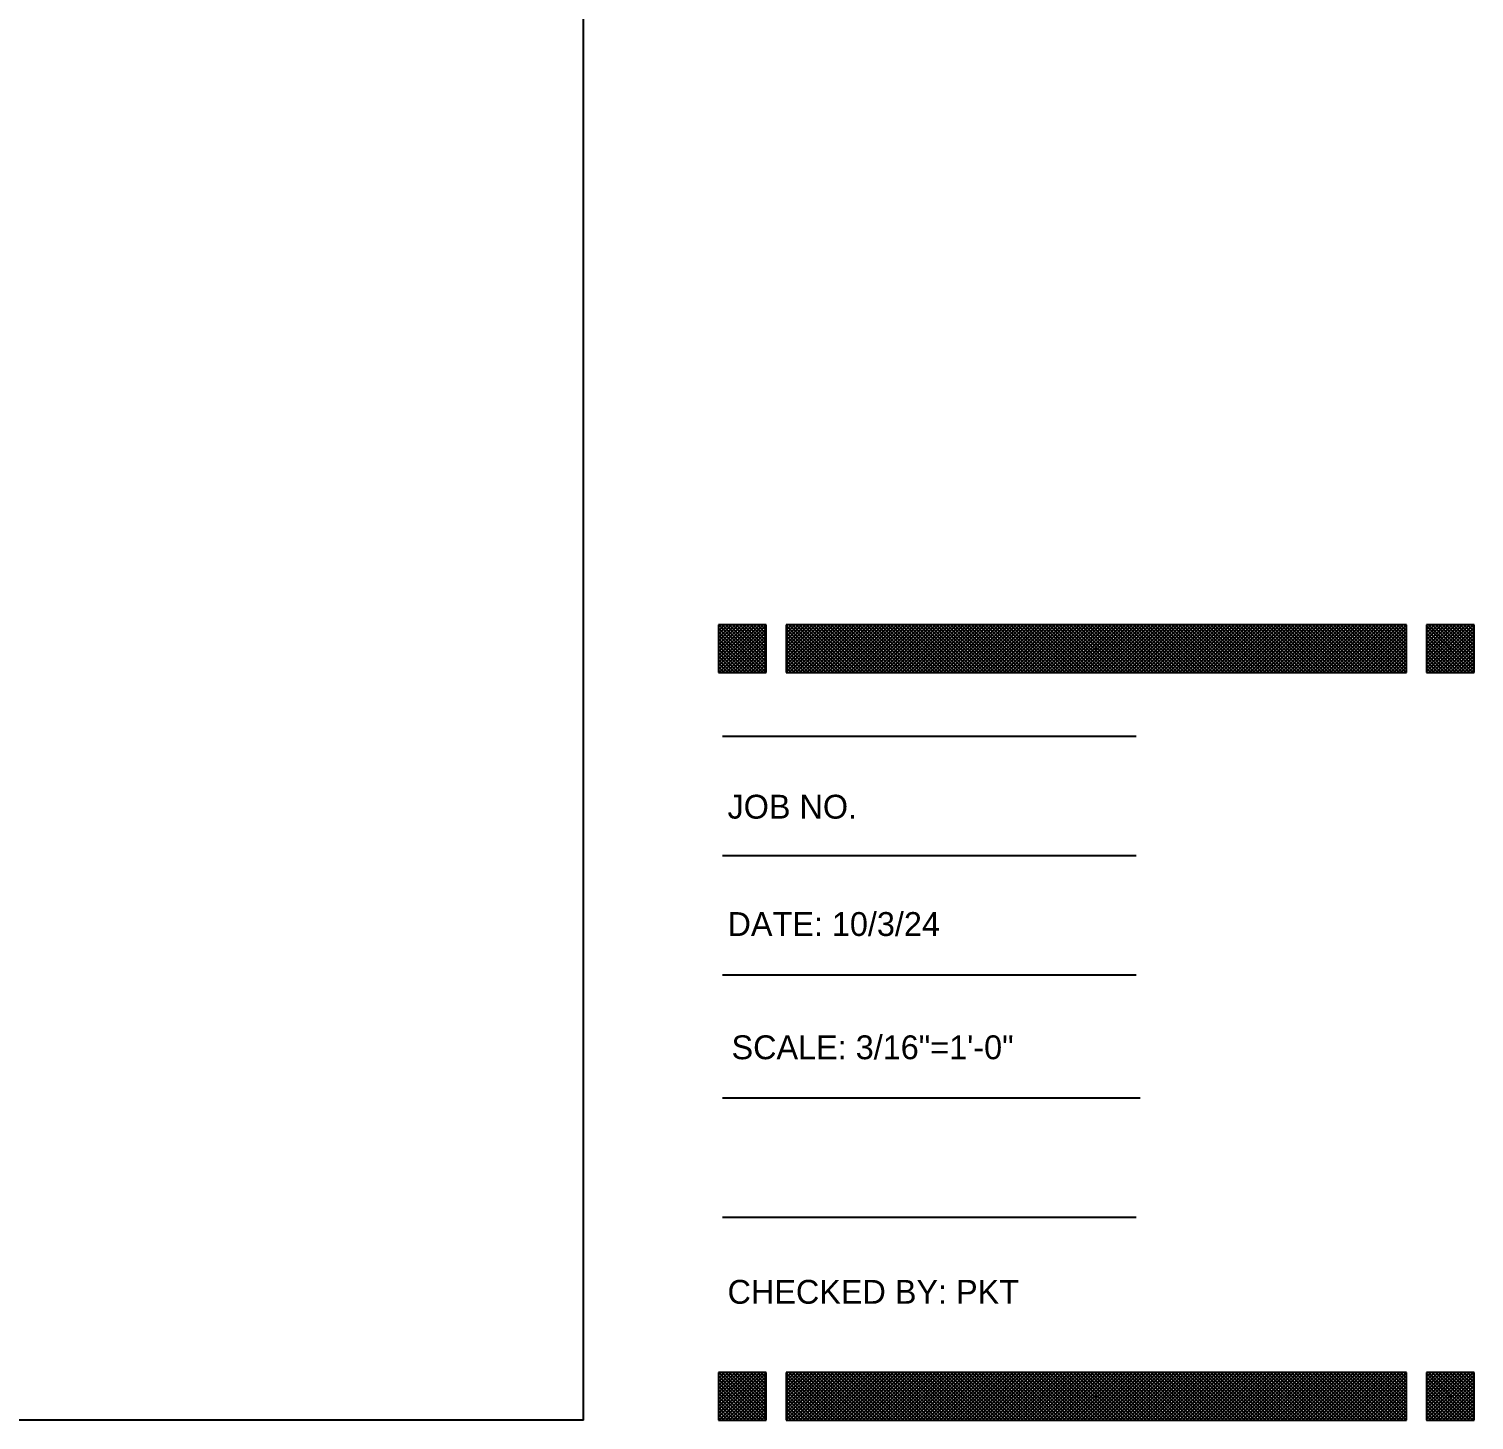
# Model space of a CAD drawing. Extents: x -92740 to -63661, y -15771 to -4391.
# Drawn here: x -80063.1 to -79817.8, y -7278.9 to -7042.7 of the extents above; entities that cross this region are included whole.
import ezdxf

# ---------------------------------------------------------------- set-up
doc = ezdxf.new("R2010")
doc.units = 0
doc.header["$MEASUREMENT"] = 0
doc.layers.add('ROOMNAME', color=1, linetype='Continuous')
doc.styles.add('DCADTXTSTYLE1', font='AVG_TP')

msp = doc.modelspace()

# ---------------------------------------------------------------- linework, layer by layer
at = {"layer": 'ROOMNAME', "color": 103, "linetype": 'Continuous', "ltscale": 1.51875}
for q in [(-79969.01, -5818.2), (-82008.45, -7278.9)]:
    msp.add_line((-79969.01, -7278.9), q, dxfattribs=at)
at = {"layer": 'ROOMNAME', "color": 3, "linetype": 'Continuous', "ltscale": 0.379687}
for p, q in [((-79937.96, -7143.9), (-79946.06, -7143.9)), ((-79946.06, -7143.9), (-79946.06, -7152)), ((-79946.06, -7144.32), (-79945.64, -7143.9)), ((-79946.06, -7144.91), (-79945.04, -7143.9)), ((-79946.06, -7145.51), (-79944.44, -7143.9)), ((-79946.06, -7146.11), (-79943.85, -7143.9)), ((-79946.06, -7146.7), (-79943.25, -7143.9)), ((-79946.06, -7147.3), (-79942.65, -7143.9)), ((-79946.06, -7147.9), (-79942.06, -7143.9)), ((-79946.06, -7148.49), (-79941.46, -7143.9)), ((-79946.06, -7149.09), (-79940.86, -7143.9)), ((-79946.06, -7149.69), (-79940.27, -7143.9)), ((-79946.06, -7150.28), (-79939.67, -7143.9)), ((-79946.06, -7150.88), (-79939.07, -7143.9)), ((-79946.06, -7151.47), (-79938.48, -7143.9)), ((-79946.03, -7143.9), (-79937.96, -7151.97)), ((-79945.44, -7143.9), (-79937.96, -7151.38)), ((-79944.84, -7143.9), (-79937.96, -7150.78)), ((-79944.24, -7143.9), (-79937.96, -7150.18)), ((-79943.65, -7143.9), (-79937.96, -7149.59)), ((-79943.05, -7143.9), (-79937.96, -7148.99)), ((-79942.45, -7143.9), (-79937.96, -7148.39)), ((-79941.86, -7143.9), (-79937.96, -7147.8)), ((-79941.26, -7143.9), (-79937.96, -7147.2)), ((-79940.66, -7143.9), (-79937.96, -7146.6)), ((-79940.07, -7143.9), (-79937.96, -7146.01)), ((-79939.47, -7143.9), (-79937.96, -7145.41)), ((-79938.87, -7143.9), (-79937.96, -7144.81)), ((-79938.28, -7143.9), (-79937.96, -7144.22)), ((-79937.96, -7152), (-79937.96, -7143.9)), ((-79829.28, -7143.9), (-79934.58, -7143.9)), ((-79934.58, -7143.9), (-79934.58, -7152)), ((-79934.58, -7144.18), (-79934.3, -7143.9)), ((-79934.58, -7144.77), (-79933.7, -7143.9)), ((-79934.58, -7145.37), (-79933.11, -7143.9)), ((-79934.58, -7145.97), (-79932.51, -7143.9)), ((-79934.58, -7146.56), (-79931.91, -7143.9)), ((-79934.58, -7147.16), (-79931.32, -7143.9)), ((-79934.58, -7147.76), (-79930.72, -7143.9)), ((-79934.58, -7148.35), (-79930.13, -7143.9)), ((-79934.58, -7148.95), (-79929.53, -7143.9)), ((-79934.58, -7149.55), (-79928.93, -7143.9)), ((-79934.58, -7150.14), (-79928.33, -7143.9)), ((-79934.58, -7150.74), (-79927.74, -7143.9)), ((-79934.58, -7151.34), (-79927.14, -7143.9)), ((-79934.58, -7151.93), (-79926.54, -7143.9)), ((-79934.1, -7143.9), (-79926, -7152)), ((-79934.05, -7152), (-79925.95, -7143.9)), ((-79933.5, -7143.9), (-79925.4, -7152)), ((-79933.45, -7152), (-79925.35, -7143.9)), ((-79932.91, -7143.9), (-79924.81, -7152)), ((-79932.86, -7152), (-79924.76, -7143.9)), ((-79932.31, -7143.9), (-79924.21, -7152)), ((-79932.26, -7152), (-79924.16, -7143.9)), ((-79931.71, -7143.9), (-79923.61, -7152)), ((-79931.66, -7152), (-79923.56, -7143.9)), ((-79931.12, -7143.9), (-79923.02, -7152)), ((-79931.07, -7152), (-79922.97, -7143.9)), ((-79930.52, -7143.9), (-79922.42, -7152)), ((-79930.47, -7152), (-79922.37, -7143.9)), ((-79929.92, -7143.9), (-79921.82, -7152)), ((-79929.87, -7152), (-79921.77, -7143.9)), ((-79929.33, -7143.9), (-79921.23, -7152)), ((-79929.28, -7152), (-79921.18, -7143.9)), ((-79928.73, -7143.9), (-79920.63, -7152)), ((-79928.68, -7152), (-79920.58, -7143.9)), ((-79928.13, -7143.9), (-79920.03, -7152)), ((-79928.08, -7152), (-79919.98, -7143.9)), ((-79927.54, -7143.9), (-79919.44, -7152)), ((-79927.49, -7152), (-79919.39, -7143.9)), ((-79926.94, -7143.9), (-79918.84, -7152)), ((-79926.89, -7152), (-79918.79, -7143.9)), ((-79926.34, -7143.9), (-79918.24, -7152)), ((-79926.29, -7152), (-79918.19, -7143.9)), ((-79925.75, -7143.9), (-79917.65, -7152)), ((-79925.7, -7152), (-79917.6, -7143.9)), ((-79925.15, -7143.9), (-79917.05, -7152)), ((-79925.1, -7152), (-79917, -7143.9)), ((-79924.55, -7143.9), (-79916.45, -7152)), ((-79924.5, -7152), (-79916.4, -7143.9)), ((-79923.96, -7143.9), (-79915.86, -7152)), ((-79923.91, -7152), (-79915.81, -7143.9)), ((-79923.36, -7143.9), (-79915.26, -7152)), ((-79923.31, -7152), (-79915.21, -7143.9)), ((-79922.76, -7143.9), (-79914.67, -7152)), ((-79922.71, -7152), (-79914.61, -7143.9)), ((-79922.17, -7143.9), (-79914.07, -7152)), ((-79922.12, -7152), (-79914.02, -7143.9)), ((-79921.57, -7143.9), (-79913.47, -7152)), ((-79921.52, -7152), (-79913.42, -7143.9)), ((-79920.97, -7143.9), (-79912.87, -7152)), ((-79920.92, -7152), (-79912.82, -7143.9)), ((-79920.38, -7143.9), (-79912.28, -7152)), ((-79920.33, -7152), (-79912.23, -7143.9)), ((-79919.78, -7143.9), (-79911.68, -7152)), ((-79919.73, -7152), (-79911.63, -7143.9)), ((-79919.18, -7143.9), (-79911.08, -7152)), ((-79919.13, -7152), (-79911.03, -7143.9)), ((-79918.59, -7143.9), (-79910.49, -7152)), ((-79918.54, -7152), (-79910.44, -7143.9)), ((-79917.99, -7143.9), (-79909.89, -7152)), ((-79917.94, -7152), (-79909.84, -7143.9)), ((-79917.4, -7143.9), (-79909.3, -7152)), ((-79917.34, -7152), (-79909.24, -7143.9)), ((-79916.8, -7143.9), (-79908.7, -7152)), ((-79916.75, -7152), (-79908.65, -7143.9)), ((-79916.2, -7143.9), (-79908.1, -7152)), ((-79916.15, -7152), (-79908.05, -7143.9)), ((-79915.61, -7143.9), (-79907.5, -7152)), ((-79915.55, -7152), (-79907.45, -7143.9)), ((-79915.01, -7143.9), (-79906.91, -7152)), ((-79914.96, -7152), (-79906.86, -7143.9)), ((-79914.41, -7143.9), (-79906.31, -7152)), ((-79914.36, -7152), (-79906.26, -7143.9)), ((-79913.82, -7143.9), (-79905.71, -7152)), ((-79913.76, -7152), (-79905.66, -7143.9)), ((-79913.22, -7143.9), (-79905.12, -7152)), ((-79913.17, -7152), (-79905.07, -7143.9)), ((-79912.62, -7143.9), (-79904.52, -7152)), ((-79912.57, -7152), (-79904.47, -7143.9)), ((-79912.03, -7143.9), (-79903.93, -7152)), ((-79911.97, -7152), (-79903.87, -7143.9)), ((-79911.43, -7143.9), (-79903.33, -7152)), ((-79911.38, -7152), (-79903.28, -7143.9)), ((-79910.83, -7143.9), (-79902.73, -7152)), ((-79910.78, -7152), (-79902.68, -7143.9)), ((-79910.24, -7143.9), (-79902.14, -7152)), ((-79910.18, -7152), (-79902.08, -7143.9)), ((-79909.64, -7143.9), (-79901.54, -7152)), ((-79909.59, -7152), (-79901.49, -7143.9)), ((-79909.04, -7143.9), (-79900.94, -7152)), ((-79908.99, -7152), (-79900.89, -7143.9)), ((-79908.44, -7143.9), (-79900.35, -7152)), ((-79908.39, -7152), (-79900.29, -7143.9)), ((-79907.85, -7143.9), (-79899.75, -7152)), ((-79907.8, -7152), (-79899.7, -7143.9)), ((-79907.25, -7143.9), (-79899.15, -7152)), ((-79907.2, -7152), (-79899.1, -7143.9)), ((-79906.66, -7143.9), (-79898.56, -7152)), ((-79906.6, -7152), (-79898.5, -7143.9)), ((-79906.06, -7143.9), (-79897.96, -7152)), ((-79906.01, -7152), (-79897.91, -7143.9)), ((-79905.46, -7143.9), (-79897.36, -7152)), ((-79905.41, -7152), (-79897.31, -7143.9)), ((-79904.87, -7143.9), (-79896.77, -7152)), ((-79904.81, -7152), (-79896.71, -7143.9)), ((-79904.27, -7143.9), (-79896.17, -7152)), ((-79904.22, -7152), (-79896.12, -7143.9)), ((-79903.67, -7143.9), (-79895.57, -7152)), ((-79903.62, -7152), (-79895.52, -7143.9)), ((-79903.08, -7143.9), (-79894.98, -7152)), ((-79903.02, -7152), (-79894.92, -7143.9)), ((-79902.48, -7143.9), (-79894.38, -7152)), ((-79902.43, -7152), (-79894.33, -7143.9)), ((-79901.88, -7143.9), (-79893.78, -7152)), ((-79901.83, -7152), (-79893.73, -7143.9)), ((-79901.29, -7143.9), (-79893.19, -7152)), ((-79901.23, -7152), (-79893.13, -7143.9)), ((-79900.69, -7143.9), (-79892.59, -7152)), ((-79900.64, -7152), (-79892.54, -7143.9)), ((-79900.09, -7143.9), (-79891.99, -7152)), ((-79900.04, -7152), (-79891.94, -7143.9)), ((-79899.5, -7143.9), (-79891.4, -7152)), ((-79899.44, -7152), (-79891.34, -7143.9)), ((-79898.9, -7143.9), (-79890.8, -7152)), ((-79898.85, -7152), (-79890.75, -7143.9)), ((-79898.3, -7143.9), (-79890.2, -7152)), ((-79898.25, -7152), (-79890.15, -7143.9)), ((-79897.71, -7143.9), (-79889.61, -7152)), ((-79897.65, -7152), (-79889.55, -7143.9)), ((-79897.11, -7143.9), (-79889.01, -7152)), ((-79897.06, -7152), (-79888.96, -7143.9)), ((-79896.51, -7143.9), (-79888.41, -7152)), ((-79896.46, -7152), (-79888.36, -7143.9)), ((-79895.92, -7143.9), (-79887.82, -7152)), ((-79895.86, -7152), (-79887.76, -7143.9)), ((-79895.32, -7143.9), (-79887.22, -7152)), ((-79895.27, -7152), (-79887.17, -7143.9)), ((-79894.72, -7143.9), (-79886.62, -7152)), ((-79894.67, -7152), (-79886.57, -7143.9)), ((-79894.13, -7143.9), (-79886.03, -7152)), ((-79894.07, -7152), (-79885.97, -7143.9)), ((-79893.53, -7143.9), (-79885.43, -7152)), ((-79893.48, -7152), (-79885.38, -7143.9)), ((-79892.93, -7143.9), (-79884.83, -7152)), ((-79892.88, -7152), (-79884.78, -7143.9)), ((-79892.34, -7143.9), (-79884.24, -7152)), ((-79892.28, -7152), (-79884.18, -7143.9)), ((-79891.74, -7143.9), (-79883.64, -7152)), ((-79891.69, -7152), (-79883.59, -7143.9)), ((-79891.14, -7143.9), (-79883.04, -7152)), ((-79891.09, -7152), (-79882.99, -7143.9)), ((-79890.55, -7143.9), (-79882.45, -7152)), ((-79890.49, -7152), (-79882.39, -7143.9)), ((-79889.95, -7143.9), (-79881.85, -7152)), ((-79889.9, -7152), (-79881.8, -7143.9)), ((-79889.35, -7143.9), (-79881.25, -7152)), ((-79889.3, -7152), (-79881.2, -7143.9)), ((-79888.76, -7143.9), (-79880.66, -7152)), ((-79888.7, -7152), (-79880.61, -7143.9)), ((-79888.16, -7143.9), (-79880.06, -7152)), ((-79888.11, -7152), (-79880.01, -7143.9)), ((-79887.56, -7143.9), (-79879.46, -7152)), ((-79887.51, -7152), (-79879.41, -7143.9)), ((-79886.97, -7143.9), (-79878.87, -7152)), ((-79886.91, -7152), (-79878.81, -7143.9)), ((-79886.37, -7143.9), (-79878.27, -7152)), ((-79886.32, -7152), (-79878.22, -7143.9)), ((-79885.77, -7143.9), (-79877.67, -7152)), ((-79885.72, -7152), (-79877.62, -7143.9)), ((-79885.18, -7143.9), (-79877.08, -7152)), ((-79885.12, -7152), (-79877.02, -7143.9)), ((-79884.58, -7143.9), (-79876.48, -7152)), ((-79884.53, -7152), (-79876.43, -7143.9)), ((-79883.98, -7143.9), (-79875.88, -7152)), ((-79883.93, -7152), (-79875.83, -7143.9)), ((-79883.39, -7143.9), (-79875.29, -7152)), ((-79883.33, -7152), (-79875.24, -7143.9)), ((-79882.79, -7143.9), (-79874.69, -7152)), ((-79882.74, -7152), (-79874.64, -7143.9)), ((-79882.19, -7143.9), (-79874.09, -7152)), ((-79882.14, -7152), (-79874.04, -7143.9)), ((-79881.6, -7143.9), (-79873.5, -7152)), ((-79881.54, -7152), (-79873.45, -7143.9)), ((-79881, -7143.9), (-79872.9, -7152)), ((-79880.95, -7152), (-79872.85, -7143.9)), ((-79880.4, -7143.9), (-79872.3, -7152)), ((-79880.35, -7152), (-79872.25, -7143.9)), ((-79879.81, -7143.9), (-79871.71, -7152)), ((-79879.76, -7152), (-79871.66, -7143.9)), ((-79879.21, -7143.9), (-79871.11, -7152)), ((-79879.16, -7152), (-79871.06, -7143.9)), ((-79878.61, -7143.9), (-79870.51, -7152)), ((-79878.56, -7152), (-79870.46, -7143.9)), ((-79878.02, -7143.9), (-79869.92, -7152)), ((-79877.97, -7152), (-79869.87, -7143.9)), ((-79877.42, -7143.9), (-79869.32, -7152)), ((-79877.37, -7152), (-79869.27, -7143.9)), ((-79876.82, -7143.9), (-79868.72, -7152)), ((-79876.77, -7152), (-79868.67, -7143.9)), ((-79876.23, -7143.9), (-79868.13, -7152)), ((-79876.18, -7152), (-79868.08, -7143.9)), ((-79875.63, -7143.9), (-79867.53, -7152)), ((-79875.58, -7152), (-79867.48, -7143.9)), ((-79875.03, -7143.9), (-79866.93, -7152)), ((-79874.98, -7152), (-79866.88, -7143.9)), ((-79874.44, -7143.9), (-79866.34, -7152)), ((-79874.39, -7152), (-79866.29, -7143.9)), ((-79873.84, -7143.9), (-79865.74, -7152)), ((-79873.79, -7152), (-79865.69, -7143.9)), ((-79873.24, -7143.9), (-79865.14, -7152)), ((-79873.19, -7152), (-79865.09, -7143.9)), ((-79872.65, -7143.9), (-79864.55, -7152)), ((-79872.6, -7152), (-79864.5, -7143.9)), ((-79872.05, -7143.9), (-79863.95, -7152)), ((-79872, -7152), (-79863.9, -7143.9)), ((-79871.45, -7143.9), (-79863.35, -7152)), ((-79871.4, -7152), (-79863.3, -7143.9)), ((-79870.86, -7143.9), (-79862.76, -7152)), ((-79870.81, -7152), (-79862.71, -7143.9)), ((-79870.26, -7143.9), (-79862.16, -7152)), ((-79870.21, -7152), (-79862.11, -7143.9)), ((-79869.67, -7143.9), (-79861.56, -7152)), ((-79869.61, -7152), (-79861.51, -7143.9)), ((-79869.07, -7143.9), (-79860.97, -7152)), ((-79869.02, -7152), (-79860.92, -7143.9)), ((-79868.47, -7143.9), (-79860.37, -7152)), ((-79868.42, -7152), (-79860.32, -7143.9)), ((-79867.87, -7143.9), (-79859.78, -7152)), ((-79867.82, -7152), (-79859.72, -7143.9)), ((-79867.28, -7143.9), (-79859.18, -7152)), ((-79867.23, -7152), (-79859.13, -7143.9)), ((-79866.68, -7143.9), (-79858.58, -7152)), ((-79866.63, -7152), (-79858.53, -7143.9)), ((-79866.08, -7143.9), (-79857.99, -7152)), ((-79866.03, -7152), (-79857.93, -7143.9)), ((-79865.49, -7143.9), (-79857.39, -7152)), ((-79865.44, -7152), (-79857.34, -7143.9)), ((-79864.89, -7143.9), (-79856.79, -7152)), ((-79864.84, -7152), (-79856.74, -7143.9)), ((-79864.3, -7143.9), (-79856.2, -7152)), ((-79864.24, -7152), (-79856.14, -7143.9)), ((-79863.7, -7143.9), (-79855.6, -7152)), ((-79863.65, -7152), (-79855.55, -7143.9)), ((-79863.1, -7143.9), (-79855, -7152)), ((-79863.05, -7152), (-79854.95, -7143.9)), ((-79862.51, -7143.9), (-79854.41, -7152)), ((-79862.45, -7152), (-79854.35, -7143.9)), ((-79861.91, -7143.9), (-79853.81, -7152)), ((-79861.86, -7152), (-79853.76, -7143.9)), ((-79861.31, -7143.9), (-79853.21, -7152)), ((-79861.26, -7152), (-79853.16, -7143.9)), ((-79860.72, -7143.9), (-79852.62, -7152)), ((-79860.66, -7152), (-79852.56, -7143.9)), ((-79860.12, -7143.9), (-79852.02, -7152)), ((-79860.07, -7152), (-79851.97, -7143.9)), ((-79859.52, -7143.9), (-79851.42, -7152)), ((-79859.47, -7152), (-79851.37, -7143.9)), ((-79858.93, -7143.9), (-79850.83, -7152)), ((-79858.87, -7152), (-79850.77, -7143.9)), ((-79858.33, -7143.9), (-79850.23, -7152)), ((-79858.28, -7152), (-79850.18, -7143.9)), ((-79857.73, -7143.9), (-79849.63, -7152)), ((-79857.68, -7152), (-79849.58, -7143.9)), ((-79857.14, -7143.9), (-79849.04, -7152)), ((-79857.08, -7152), (-79848.98, -7143.9)), ((-79856.54, -7143.9), (-79848.44, -7152)), ((-79856.49, -7152), (-79848.39, -7143.9)), ((-79855.94, -7143.9), (-79847.84, -7152)), ((-79855.89, -7152), (-79847.79, -7143.9)), ((-79855.35, -7143.9), (-79847.25, -7152)), ((-79855.29, -7152), (-79847.19, -7143.9)), ((-79854.75, -7143.9), (-79846.65, -7152)), ((-79854.7, -7152), (-79846.6, -7143.9)), ((-79854.15, -7143.9), (-79846.05, -7152)), ((-79854.1, -7152), (-79846, -7143.9)), ((-79853.56, -7143.9), (-79845.46, -7152)), ((-79853.5, -7152), (-79845.4, -7143.9)), ((-79852.96, -7143.9), (-79844.86, -7152)), ((-79852.91, -7152), (-79844.81, -7143.9)), ((-79852.36, -7143.9), (-79844.26, -7152)), ((-79852.31, -7152), (-79844.21, -7143.9)), ((-79851.77, -7143.9), (-79843.67, -7152)), ((-79851.71, -7152), (-79843.61, -7143.9)), ((-79851.17, -7143.9), (-79843.07, -7152)), ((-79851.12, -7152), (-79843.02, -7143.9)), ((-79850.57, -7143.9), (-79842.47, -7152)), ((-79850.52, -7152), (-79842.42, -7143.9)), ((-79849.98, -7143.9), (-79841.88, -7152)), ((-79849.92, -7152), (-79841.82, -7143.9)), ((-79849.38, -7143.9), (-79841.28, -7152)), ((-79849.33, -7152), (-79841.23, -7143.9)), ((-79848.78, -7143.9), (-79840.68, -7152)), ((-79848.73, -7152), (-79840.63, -7143.9)), ((-79848.19, -7143.9), (-79840.09, -7152)), ((-79848.13, -7152), (-79840.03, -7143.9)), ((-79847.59, -7143.9), (-79839.49, -7152)), ((-79847.54, -7152), (-79839.44, -7143.9)), ((-79846.99, -7143.9), (-79838.89, -7152)), ((-79846.94, -7152), (-79838.84, -7143.9)), ((-79846.4, -7143.9), (-79838.3, -7152)), ((-79846.34, -7152), (-79838.24, -7143.9)), ((-79845.8, -7143.9), (-79837.7, -7152)), ((-79845.75, -7152), (-79837.65, -7143.9)), ((-79845.2, -7143.9), (-79837.1, -7152)), ((-79845.15, -7152), (-79837.05, -7143.9)), ((-79844.61, -7143.9), (-79836.51, -7152)), ((-79844.55, -7152), (-79836.45, -7143.9)), ((-79844.01, -7143.9), (-79835.91, -7152)), ((-79843.96, -7152), (-79835.86, -7143.9)), ((-79843.41, -7143.9), (-79835.31, -7152)), ((-79843.36, -7152), (-79835.26, -7143.9)), ((-79842.82, -7143.9), (-79834.72, -7152)), ((-79842.76, -7152), (-79834.66, -7143.9)), ((-79842.22, -7143.9), (-79834.12, -7152)), ((-79842.17, -7152), (-79834.07, -7143.9)), ((-79841.62, -7143.9), (-79833.52, -7152)), ((-79841.57, -7152), (-79833.47, -7143.9)), ((-79841.03, -7143.9), (-79832.93, -7152)), ((-79840.97, -7152), (-79832.87, -7143.9)), ((-79840.43, -7143.9), (-79832.33, -7152)), ((-79840.38, -7152), (-79832.28, -7143.9)), ((-79839.83, -7143.9), (-79831.73, -7152)), ((-79839.78, -7152), (-79831.68, -7143.9)), ((-79839.24, -7143.9), (-79831.14, -7152)), ((-79839.18, -7152), (-79831.08, -7143.9)), ((-79838.64, -7143.9), (-79830.54, -7152)), ((-79838.59, -7152), (-79830.49, -7143.9)), ((-79838.04, -7143.9), (-79829.94, -7152)), ((-79837.99, -7152), (-79829.89, -7143.9)), ((-79837.45, -7143.9), (-79829.35, -7152)), ((-79837.39, -7152), (-79829.29, -7143.9)), ((-79836.85, -7143.9), (-79829.28, -7151.47)), ((-79836.25, -7143.9), (-79829.28, -7150.87)), ((-79835.66, -7143.9), (-79829.28, -7150.27)), ((-79835.06, -7143.9), (-79829.28, -7149.68)), ((-79834.46, -7143.9), (-79829.28, -7149.08)), ((-79833.87, -7143.9), (-79829.28, -7148.48)), ((-79833.27, -7143.9), (-79829.28, -7147.89)), ((-79832.67, -7143.9), (-79829.28, -7147.29)), ((-79832.08, -7143.9), (-79829.28, -7146.69)), ((-79831.48, -7143.9), (-79829.28, -7146.1)), ((-79830.88, -7143.9), (-79829.28, -7145.5)), ((-79830.29, -7143.9), (-79829.28, -7144.9)), ((-79829.69, -7143.9), (-79829.28, -7144.31)), ((-79829.28, -7152), (-79829.28, -7143.9)), ((-79817.81, -7143.9), (-79825.91, -7143.9)), ((-79825.91, -7143.9), (-79825.91, -7152)), ((-79825.91, -7144.09), (-79825.72, -7143.9)), ((-79825.91, -7144.68), (-79825.12, -7143.9)), ((-79825.91, -7145.28), (-79824.52, -7143.9)), ((-79825.91, -7145.88), (-79823.93, -7143.9)), ((-79825.91, -7146.47), (-79823.33, -7143.9)), ((-79825.91, -7147.07), (-79822.73, -7143.9)), ((-79825.91, -7147.67), (-79822.14, -7143.9)), ((-79825.91, -7148.26), (-79821.54, -7143.9)), ((-79825.91, -7148.86), (-79820.94, -7143.9)), ((-79825.91, -7149.46), (-79820.35, -7143.9)), ((-79825.91, -7150.05), (-79819.75, -7143.9)), ((-79825.91, -7150.65), (-79819.15, -7143.9)), ((-79825.91, -7151.25), (-79818.56, -7143.9)), ((-79825.91, -7151.84), (-79817.96, -7143.9)), ((-79825.52, -7143.9), (-79817.81, -7151.61)), ((-79824.92, -7143.9), (-79817.81, -7151.01)), ((-79824.32, -7143.9), (-79817.81, -7150.41)), ((-79823.72, -7143.9), (-79817.81, -7149.82)), ((-79823.13, -7143.9), (-79817.81, -7149.22)), ((-79822.53, -7143.9), (-79817.81, -7148.62)), ((-79821.94, -7143.9), (-79817.81, -7148.03)), ((-79821.34, -7143.9), (-79817.81, -7147.43)), ((-79820.74, -7143.9), (-79817.81, -7146.83)), ((-79820.15, -7143.9), (-79817.81, -7146.24)), ((-79819.55, -7143.9), (-79817.81, -7145.64)), ((-79818.95, -7143.9), (-79817.81, -7145.04)), ((-79818.36, -7143.9), (-79817.81, -7144.45)), ((-79817.81, -7152), (-79817.81, -7143.9)), ((-79946.06, -7144.47), (-79938.53, -7152)), ((-79946.06, -7145.07), (-79939.13, -7152)), ((-79946.06, -7145.66), (-79939.72, -7152)), ((-79946.06, -7146.26), (-79940.32, -7152)), ((-79945.98, -7152), (-79937.96, -7143.97)), ((-79945.38, -7152), (-79937.96, -7144.57)), ((-79944.79, -7152), (-79937.96, -7145.16)), ((-79944.19, -7152), (-79937.96, -7145.76)), ((-79943.59, -7152), (-79937.96, -7146.36)), ((-79934.58, -7144.01), (-79926.6, -7152)), ((-79934.58, -7144.61), (-79927.19, -7152)), ((-79934.58, -7145.21), (-79927.79, -7152)), ((-79934.58, -7145.8), (-79928.39, -7152)), ((-79934.58, -7146.4), (-79928.98, -7152)), ((-79836.8, -7152), (-79829.28, -7144.48)), ((-79836.2, -7152), (-79829.28, -7145.08)), ((-79835.6, -7152), (-79829.28, -7145.67)), ((-79835.01, -7152), (-79829.28, -7146.27)), ((-79825.91, -7144.1), (-79818.01, -7152)), ((-79825.91, -7144.7), (-79818.61, -7152)), ((-79825.91, -7145.3), (-79819.21, -7152)), ((-79825.91, -7145.89), (-79819.8, -7152)), ((-79825.46, -7152), (-79817.81, -7144.34)), ((-79824.87, -7152), (-79817.81, -7144.94)), ((-79824.27, -7152), (-79817.81, -7145.53)), ((-79823.67, -7152), (-79817.81, -7146.13)), ((-79946.06, -7146.86), (-79940.92, -7152)), ((-79946.06, -7147.45), (-79941.51, -7152)), ((-79946.06, -7148.05), (-79942.11, -7152)), ((-79946.06, -7148.65), (-79942.71, -7152)), ((-79943, -7152), (-79937.96, -7146.95)), ((-79942.4, -7152), (-79937.96, -7147.55)), ((-79941.8, -7152), (-79937.96, -7148.15)), ((-79941.21, -7152), (-79937.96, -7148.74)), ((-79934.58, -7147), (-79929.58, -7152)), ((-79934.58, -7147.59), (-79930.18, -7152)), ((-79934.58, -7148.19), (-79930.77, -7152)), ((-79934.58, -7148.79), (-79931.37, -7152)), ((-79834.41, -7152), (-79829.28, -7146.87)), ((-79833.81, -7152), (-79829.28, -7147.46)), ((-79833.22, -7152), (-79829.28, -7148.06)), ((-79832.62, -7152), (-79829.28, -7148.66)), ((-79825.91, -7146.49), (-79820.4, -7152)), ((-79825.91, -7147.09), (-79820.99, -7152)), ((-79825.91, -7147.68), (-79821.59, -7152)), ((-79825.91, -7148.28), (-79822.19, -7152)), ((-79823.08, -7152), (-79817.81, -7146.73)), ((-79822.48, -7152), (-79817.81, -7147.32)), ((-79821.88, -7152), (-79817.81, -7147.92)), ((-79821.29, -7152), (-79817.81, -7148.52)), ((-79946.06, -7149.24), (-79943.3, -7152)), ((-79946.06, -7149.84), (-79943.9, -7152)), ((-79946.06, -7150.44), (-79944.5, -7152)), ((-79946.06, -7151.03), (-79945.09, -7152)), ((-79940.61, -7152), (-79937.96, -7149.34)), ((-79940.01, -7152), (-79937.96, -7149.94)), ((-79939.42, -7152), (-79937.96, -7150.53)), ((-79938.82, -7152), (-79937.96, -7151.13)), ((-79934.58, -7149.38), (-79931.97, -7152)), ((-79934.58, -7149.98), (-79932.56, -7152)), ((-79934.58, -7150.58), (-79933.16, -7152)), ((-79934.58, -7151.17), (-79933.76, -7152)), ((-79832.02, -7152), (-79829.28, -7149.25)), ((-79831.43, -7152), (-79829.28, -7149.85)), ((-79830.83, -7152), (-79829.28, -7150.45)), ((-79830.24, -7152), (-79829.28, -7151.04)), ((-79825.91, -7148.88), (-79822.78, -7152)), ((-79825.91, -7149.47), (-79823.38, -7152)), ((-79825.91, -7150.07), (-79823.98, -7152)), ((-79825.91, -7150.67), (-79824.57, -7152)), ((-79825.91, -7151.26), (-79825.17, -7152)), ((-79820.69, -7152), (-79817.81, -7149.11)), ((-79820.09, -7152), (-79817.81, -7149.71)), ((-79819.5, -7152), (-79817.81, -7150.31)), ((-79818.9, -7152), (-79817.81, -7150.9)), ((-79946.06, -7151.63), (-79945.69, -7152)), ((-79946.06, -7152), (-79937.96, -7152)), ((-79938.22, -7152), (-79937.96, -7151.73)), ((-79934.58, -7151.77), (-79934.35, -7152)), ((-79934.58, -7152), (-79829.28, -7152)), ((-79829.64, -7152), (-79829.28, -7151.64)), ((-79825.91, -7151.86), (-79825.77, -7152)), ((-79825.91, -7152), (-79817.81, -7152)), ((-79818.3, -7152), (-79817.81, -7151.5)), ((-79937.96, -7270.8), (-79946.06, -7270.8)), ((-79946.06, -7270.8), (-79946.06, -7278.9)), ((-79946.06, -7271.22), (-79945.64, -7270.8)), ((-79946.06, -7271.81), (-79945.04, -7270.8)), ((-79946.06, -7272.41), (-79944.44, -7270.8)), ((-79946.06, -7273.01), (-79943.85, -7270.8)), ((-79946.06, -7273.6), (-79943.25, -7270.8)), ((-79946.06, -7274.2), (-79942.65, -7270.8)), ((-79946.06, -7274.8), (-79942.06, -7270.8)), ((-79946.06, -7275.39), (-79941.46, -7270.8)), ((-79946.06, -7275.99), (-79940.86, -7270.8)), ((-79946.06, -7276.59), (-79940.27, -7270.8)), ((-79946.06, -7277.18), (-79939.67, -7270.8)), ((-79946.06, -7277.78), (-79939.07, -7270.8)), ((-79946.06, -7278.37), (-79938.48, -7270.8)), ((-79946.06, -7271.37), (-79938.53, -7278.9)), ((-79946.03, -7270.8), (-79937.96, -7278.87)), ((-79945.98, -7278.9), (-79937.96, -7270.87)), ((-79945.44, -7270.8), (-79937.96, -7278.28)), ((-79945.38, -7278.9), (-79937.96, -7271.47)), ((-79944.84, -7270.8), (-79937.96, -7277.68)), ((-79944.24, -7270.8), (-79937.96, -7277.08)), ((-79943.65, -7270.8), (-79937.96, -7276.49)), ((-79943.05, -7270.8), (-79937.96, -7275.89)), ((-79942.45, -7270.8), (-79937.96, -7275.29)), ((-79941.86, -7270.8), (-79937.96, -7274.7)), ((-79941.26, -7270.8), (-79937.96, -7274.1)), ((-79940.66, -7270.8), (-79937.96, -7273.5)), ((-79940.07, -7270.8), (-79937.96, -7272.91)), ((-79939.47, -7270.8), (-79937.96, -7272.31)), ((-79938.87, -7270.8), (-79937.96, -7271.71)), ((-79938.28, -7270.8), (-79937.96, -7271.12)), ((-79937.96, -7278.9), (-79937.96, -7270.8)), ((-79829.28, -7270.8), (-79934.58, -7270.8)), ((-79934.58, -7270.8), (-79934.58, -7278.9)), ((-79934.58, -7271.08), (-79934.3, -7270.8)), ((-79934.58, -7271.67), (-79933.7, -7270.8)), ((-79934.58, -7272.27), (-79933.11, -7270.8)), ((-79934.58, -7272.87), (-79932.51, -7270.8)), ((-79934.58, -7273.46), (-79931.91, -7270.8)), ((-79934.58, -7274.06), (-79931.32, -7270.8)), ((-79934.58, -7274.66), (-79930.72, -7270.8)), ((-79934.58, -7275.25), (-79930.13, -7270.8)), ((-79934.58, -7275.85), (-79929.53, -7270.8)), ((-79934.58, -7276.45), (-79928.93, -7270.8)), ((-79934.58, -7277.04), (-79928.33, -7270.8)), ((-79934.58, -7277.64), (-79927.74, -7270.8)), ((-79934.58, -7278.24), (-79927.14, -7270.8)), ((-79934.58, -7278.83), (-79926.54, -7270.8)), ((-79934.58, -7270.91), (-79926.6, -7278.9)), ((-79934.58, -7271.51), (-79927.19, -7278.9)), ((-79934.1, -7270.8), (-79926, -7278.9)), ((-79934.05, -7278.9), (-79925.95, -7270.8)), ((-79933.5, -7270.8), (-79925.4, -7278.9)), ((-79933.45, -7278.9), (-79925.35, -7270.8)), ((-79932.91, -7270.8), (-79924.81, -7278.9)), ((-79932.86, -7278.9), (-79924.76, -7270.8)), ((-79932.31, -7270.8), (-79924.21, -7278.9)), ((-79932.26, -7278.9), (-79924.16, -7270.8)), ((-79931.71, -7270.8), (-79923.61, -7278.9)), ((-79931.66, -7278.9), (-79923.56, -7270.8)), ((-79931.12, -7270.8), (-79923.02, -7278.9)), ((-79931.07, -7278.9), (-79922.97, -7270.8)), ((-79930.52, -7270.8), (-79922.42, -7278.9)), ((-79930.47, -7278.9), (-79922.37, -7270.8)), ((-79929.92, -7270.8), (-79921.82, -7278.9)), ((-79929.87, -7278.9), (-79921.77, -7270.8)), ((-79929.33, -7270.8), (-79921.23, -7278.9)), ((-79929.28, -7278.9), (-79921.18, -7270.8)), ((-79928.73, -7270.8), (-79920.63, -7278.9)), ((-79928.68, -7278.9), (-79920.58, -7270.8)), ((-79928.13, -7270.8), (-79920.03, -7278.9)), ((-79928.08, -7278.9), (-79919.98, -7270.8)), ((-79927.54, -7270.8), (-79919.44, -7278.9)), ((-79927.49, -7278.9), (-79919.39, -7270.8)), ((-79926.94, -7270.8), (-79918.84, -7278.9)), ((-79926.89, -7278.9), (-79918.79, -7270.8)), ((-79926.34, -7270.8), (-79918.24, -7278.9)), ((-79926.29, -7278.9), (-79918.19, -7270.8)), ((-79925.75, -7270.8), (-79917.65, -7278.9)), ((-79925.7, -7278.9), (-79917.6, -7270.8)), ((-79925.15, -7270.8), (-79917.05, -7278.9)), ((-79925.1, -7278.9), (-79917, -7270.8)), ((-79924.55, -7270.8), (-79916.45, -7278.9)), ((-79924.5, -7278.9), (-79916.4, -7270.8)), ((-79923.96, -7270.8), (-79915.86, -7278.9)), ((-79923.91, -7278.9), (-79915.81, -7270.8)), ((-79923.36, -7270.8), (-79915.26, -7278.9)), ((-79923.31, -7278.9), (-79915.21, -7270.8)), ((-79922.76, -7270.8), (-79914.67, -7278.9)), ((-79922.71, -7278.9), (-79914.61, -7270.8)), ((-79922.17, -7270.8), (-79914.07, -7278.9)), ((-79922.12, -7278.9), (-79914.02, -7270.8)), ((-79921.57, -7270.8), (-79913.47, -7278.9)), ((-79921.52, -7278.9), (-79913.42, -7270.8)), ((-79920.97, -7270.8), (-79912.87, -7278.9)), ((-79920.92, -7278.9), (-79912.82, -7270.8)), ((-79920.38, -7270.8), (-79912.28, -7278.9)), ((-79920.33, -7278.9), (-79912.23, -7270.8)), ((-79919.78, -7270.8), (-79911.68, -7278.9)), ((-79919.73, -7278.9), (-79911.63, -7270.8)), ((-79919.18, -7270.8), (-79911.08, -7278.9)), ((-79919.13, -7278.9), (-79911.03, -7270.8)), ((-79918.59, -7270.8), (-79910.49, -7278.9)), ((-79918.54, -7278.9), (-79910.44, -7270.8)), ((-79917.99, -7270.8), (-79909.89, -7278.9)), ((-79917.94, -7278.9), (-79909.84, -7270.8)), ((-79917.4, -7270.8), (-79909.3, -7278.9)), ((-79917.34, -7278.9), (-79909.24, -7270.8)), ((-79916.8, -7270.8), (-79908.7, -7278.9)), ((-79916.75, -7278.9), (-79908.65, -7270.8)), ((-79916.2, -7270.8), (-79908.1, -7278.9)), ((-79916.15, -7278.9), (-79908.05, -7270.8)), ((-79915.61, -7270.8), (-79907.5, -7278.9)), ((-79915.55, -7278.9), (-79907.45, -7270.8)), ((-79915.01, -7270.8), (-79906.91, -7278.9)), ((-79914.96, -7278.9), (-79906.86, -7270.8)), ((-79914.41, -7270.8), (-79906.31, -7278.9)), ((-79914.36, -7278.9), (-79906.26, -7270.8)), ((-79913.82, -7270.8), (-79905.71, -7278.9)), ((-79913.76, -7278.9), (-79905.66, -7270.8)), ((-79913.22, -7270.8), (-79905.12, -7278.9)), ((-79913.17, -7278.9), (-79905.07, -7270.8)), ((-79912.62, -7270.8), (-79904.52, -7278.9)), ((-79912.57, -7278.9), (-79904.47, -7270.8)), ((-79912.03, -7270.8), (-79903.93, -7278.9)), ((-79911.97, -7278.9), (-79903.87, -7270.8)), ((-79911.43, -7270.8), (-79903.33, -7278.9)), ((-79911.38, -7278.9), (-79903.28, -7270.8)), ((-79910.83, -7270.8), (-79902.73, -7278.9)), ((-79910.78, -7278.9), (-79902.68, -7270.8)), ((-79910.24, -7270.8), (-79902.14, -7278.9)), ((-79910.18, -7278.9), (-79902.08, -7270.8)), ((-79909.64, -7270.8), (-79901.54, -7278.9)), ((-79909.59, -7278.9), (-79901.49, -7270.8)), ((-79909.04, -7270.8), (-79900.94, -7278.9)), ((-79908.99, -7278.9), (-79900.89, -7270.8)), ((-79908.44, -7270.8), (-79900.35, -7278.9)), ((-79908.39, -7278.9), (-79900.29, -7270.8)), ((-79907.85, -7270.8), (-79899.75, -7278.9)), ((-79907.8, -7278.9), (-79899.7, -7270.8)), ((-79907.25, -7270.8), (-79899.15, -7278.9)), ((-79907.2, -7278.9), (-79899.1, -7270.8)), ((-79906.66, -7270.8), (-79898.56, -7278.9)), ((-79906.6, -7278.9), (-79898.5, -7270.8)), ((-79906.06, -7270.8), (-79897.96, -7278.9)), ((-79906.01, -7278.9), (-79897.91, -7270.8)), ((-79905.46, -7270.8), (-79897.36, -7278.9)), ((-79905.41, -7278.9), (-79897.31, -7270.8)), ((-79904.87, -7270.8), (-79896.77, -7278.9)), ((-79904.81, -7278.9), (-79896.71, -7270.8)), ((-79904.27, -7270.8), (-79896.17, -7278.9)), ((-79904.22, -7278.9), (-79896.12, -7270.8)), ((-79903.67, -7270.8), (-79895.57, -7278.9)), ((-79903.62, -7278.9), (-79895.52, -7270.8)), ((-79903.08, -7270.8), (-79894.98, -7278.9)), ((-79903.02, -7278.9), (-79894.92, -7270.8)), ((-79902.48, -7270.8), (-79894.38, -7278.9)), ((-79902.43, -7278.9), (-79894.33, -7270.8)), ((-79901.88, -7270.8), (-79893.78, -7278.9)), ((-79901.83, -7278.9), (-79893.73, -7270.8)), ((-79901.29, -7270.8), (-79893.19, -7278.9)), ((-79901.23, -7278.9), (-79893.13, -7270.8)), ((-79900.69, -7270.8), (-79892.59, -7278.9)), ((-79900.64, -7278.9), (-79892.54, -7270.8)), ((-79900.09, -7270.8), (-79891.99, -7278.9)), ((-79900.04, -7278.9), (-79891.94, -7270.8)), ((-79899.5, -7270.8), (-79891.4, -7278.9)), ((-79899.44, -7278.9), (-79891.34, -7270.8)), ((-79898.9, -7270.8), (-79890.8, -7278.9)), ((-79898.85, -7278.9), (-79890.75, -7270.8)), ((-79898.3, -7270.8), (-79890.2, -7278.9)), ((-79898.25, -7278.9), (-79890.15, -7270.8)), ((-79897.71, -7270.8), (-79889.61, -7278.9)), ((-79897.65, -7278.9), (-79889.55, -7270.8)), ((-79897.11, -7270.8), (-79889.01, -7278.9)), ((-79897.06, -7278.9), (-79888.96, -7270.8)), ((-79896.51, -7270.8), (-79888.41, -7278.9)), ((-79896.46, -7278.9), (-79888.36, -7270.8)), ((-79895.92, -7270.8), (-79887.82, -7278.9)), ((-79895.86, -7278.9), (-79887.76, -7270.8)), ((-79895.32, -7270.8), (-79887.22, -7278.9)), ((-79895.27, -7278.9), (-79887.17, -7270.8)), ((-79894.72, -7270.8), (-79886.62, -7278.9)), ((-79894.67, -7278.9), (-79886.57, -7270.8)), ((-79894.13, -7270.8), (-79886.03, -7278.9)), ((-79894.07, -7278.9), (-79885.97, -7270.8)), ((-79893.53, -7270.8), (-79885.43, -7278.9)), ((-79893.48, -7278.9), (-79885.38, -7270.8)), ((-79892.93, -7270.8), (-79884.83, -7278.9)), ((-79892.88, -7278.9), (-79884.78, -7270.8)), ((-79892.34, -7270.8), (-79884.24, -7278.9)), ((-79892.28, -7278.9), (-79884.18, -7270.8)), ((-79891.74, -7270.8), (-79883.64, -7278.9)), ((-79891.69, -7278.9), (-79883.59, -7270.8)), ((-79891.14, -7270.8), (-79883.04, -7278.9)), ((-79891.09, -7278.9), (-79882.99, -7270.8)), ((-79890.55, -7270.8), (-79882.45, -7278.9)), ((-79890.49, -7278.9), (-79882.39, -7270.8)), ((-79889.95, -7270.8), (-79881.85, -7278.9)), ((-79889.9, -7278.9), (-79881.8, -7270.8)), ((-79889.35, -7270.8), (-79881.25, -7278.9)), ((-79889.3, -7278.9), (-79881.2, -7270.8)), ((-79888.76, -7270.8), (-79880.66, -7278.9)), ((-79888.7, -7278.9), (-79880.61, -7270.8)), ((-79888.16, -7270.8), (-79880.06, -7278.9)), ((-79888.11, -7278.9), (-79880.01, -7270.8)), ((-79887.56, -7270.8), (-79879.46, -7278.9)), ((-79887.51, -7278.9), (-79879.41, -7270.8)), ((-79886.97, -7270.8), (-79878.87, -7278.9)), ((-79886.91, -7278.9), (-79878.81, -7270.8)), ((-79886.37, -7270.8), (-79878.27, -7278.9)), ((-79886.32, -7278.9), (-79878.22, -7270.8)), ((-79885.77, -7270.8), (-79877.67, -7278.9)), ((-79885.72, -7278.9), (-79877.62, -7270.8)), ((-79885.18, -7270.8), (-79877.08, -7278.9)), ((-79885.12, -7278.9), (-79877.02, -7270.8)), ((-79884.58, -7270.8), (-79876.48, -7278.9)), ((-79884.53, -7278.9), (-79876.43, -7270.8)), ((-79883.98, -7270.8), (-79875.88, -7278.9)), ((-79883.93, -7278.9), (-79875.83, -7270.8)), ((-79883.39, -7270.8), (-79875.29, -7278.9)), ((-79883.33, -7278.9), (-79875.24, -7270.8)), ((-79882.79, -7270.8), (-79874.69, -7278.9)), ((-79882.74, -7278.9), (-79874.64, -7270.8)), ((-79882.19, -7270.8), (-79874.09, -7278.9)), ((-79882.14, -7278.9), (-79874.04, -7270.8)), ((-79881.6, -7270.8), (-79873.5, -7278.9)), ((-79881.54, -7278.9), (-79873.45, -7270.8)), ((-79881, -7270.8), (-79872.9, -7278.9)), ((-79880.95, -7278.9), (-79872.85, -7270.8)), ((-79880.4, -7270.8), (-79872.3, -7278.9)), ((-79880.35, -7278.9), (-79872.25, -7270.8)), ((-79879.81, -7270.8), (-79871.71, -7278.9)), ((-79879.76, -7278.9), (-79871.66, -7270.8)), ((-79879.21, -7270.8), (-79871.11, -7278.9)), ((-79879.16, -7278.9), (-79871.06, -7270.8)), ((-79878.61, -7270.8), (-79870.51, -7278.9)), ((-79878.56, -7278.9), (-79870.46, -7270.8)), ((-79878.02, -7270.8), (-79869.92, -7278.9)), ((-79877.97, -7278.9), (-79869.87, -7270.8)), ((-79877.42, -7270.8), (-79869.32, -7278.9)), ((-79877.37, -7278.9), (-79869.27, -7270.8)), ((-79876.82, -7270.8), (-79868.72, -7278.9)), ((-79876.77, -7278.9), (-79868.67, -7270.8)), ((-79876.23, -7270.8), (-79868.13, -7278.9)), ((-79876.18, -7278.9), (-79868.08, -7270.8)), ((-79875.63, -7270.8), (-79867.53, -7278.9)), ((-79875.58, -7278.9), (-79867.48, -7270.8)), ((-79875.03, -7270.8), (-79866.93, -7278.9)), ((-79874.98, -7278.9), (-79866.88, -7270.8)), ((-79874.44, -7270.8), (-79866.34, -7278.9)), ((-79874.39, -7278.9), (-79866.29, -7270.8)), ((-79873.84, -7270.8), (-79865.74, -7278.9)), ((-79873.79, -7278.9), (-79865.69, -7270.8)), ((-79873.24, -7270.8), (-79865.14, -7278.9)), ((-79873.19, -7278.9), (-79865.09, -7270.8)), ((-79872.65, -7270.8), (-79864.55, -7278.9)), ((-79872.6, -7278.9), (-79864.5, -7270.8)), ((-79872.05, -7270.8), (-79863.95, -7278.9)), ((-79872, -7278.9), (-79863.9, -7270.8)), ((-79871.45, -7270.8), (-79863.35, -7278.9)), ((-79871.4, -7278.9), (-79863.3, -7270.8)), ((-79870.86, -7270.8), (-79862.76, -7278.9)), ((-79870.81, -7278.9), (-79862.71, -7270.8)), ((-79870.26, -7270.8), (-79862.16, -7278.9)), ((-79870.21, -7278.9), (-79862.11, -7270.8)), ((-79869.67, -7270.8), (-79861.56, -7278.9)), ((-79869.61, -7278.9), (-79861.51, -7270.8)), ((-79869.07, -7270.8), (-79860.97, -7278.9)), ((-79869.02, -7278.9), (-79860.92, -7270.8)), ((-79868.47, -7270.8), (-79860.37, -7278.9)), ((-79868.42, -7278.9), (-79860.32, -7270.8)), ((-79867.87, -7270.8), (-79859.78, -7278.9)), ((-79867.82, -7278.9), (-79859.72, -7270.8)), ((-79867.28, -7270.8), (-79859.18, -7278.9)), ((-79867.23, -7278.9), (-79859.13, -7270.8)), ((-79866.68, -7270.8), (-79858.58, -7278.9)), ((-79866.63, -7278.9), (-79858.53, -7270.8)), ((-79866.08, -7270.8), (-79857.99, -7278.9)), ((-79866.03, -7278.9), (-79857.93, -7270.8)), ((-79865.49, -7270.8), (-79857.39, -7278.9)), ((-79865.44, -7278.9), (-79857.34, -7270.8)), ((-79864.89, -7270.8), (-79856.79, -7278.9)), ((-79864.84, -7278.9), (-79856.74, -7270.8)), ((-79864.3, -7270.8), (-79856.2, -7278.9)), ((-79864.24, -7278.9), (-79856.14, -7270.8)), ((-79863.7, -7270.8), (-79855.6, -7278.9)), ((-79863.65, -7278.9), (-79855.55, -7270.8)), ((-79863.1, -7270.8), (-79855, -7278.9)), ((-79863.05, -7278.9), (-79854.95, -7270.8)), ((-79862.51, -7270.8), (-79854.41, -7278.9)), ((-79862.45, -7278.9), (-79854.35, -7270.8)), ((-79861.91, -7270.8), (-79853.81, -7278.9)), ((-79861.86, -7278.9), (-79853.76, -7270.8)), ((-79861.31, -7270.8), (-79853.21, -7278.9)), ((-79861.26, -7278.9), (-79853.16, -7270.8)), ((-79860.72, -7270.8), (-79852.62, -7278.9)), ((-79860.66, -7278.9), (-79852.56, -7270.8)), ((-79860.12, -7270.8), (-79852.02, -7278.9)), ((-79860.07, -7278.9), (-79851.97, -7270.8)), ((-79859.52, -7270.8), (-79851.42, -7278.9)), ((-79859.47, -7278.9), (-79851.37, -7270.8)), ((-79858.93, -7270.8), (-79850.83, -7278.9)), ((-79858.87, -7278.9), (-79850.77, -7270.8)), ((-79858.33, -7270.8), (-79850.23, -7278.9)), ((-79858.28, -7278.9), (-79850.18, -7270.8)), ((-79857.73, -7270.8), (-79849.63, -7278.9)), ((-79857.68, -7278.9), (-79849.58, -7270.8)), ((-79857.14, -7270.8), (-79849.04, -7278.9)), ((-79857.08, -7278.9), (-79848.98, -7270.8)), ((-79856.54, -7270.8), (-79848.44, -7278.9)), ((-79856.49, -7278.9), (-79848.39, -7270.8)), ((-79855.94, -7270.8), (-79847.84, -7278.9)), ((-79855.89, -7278.9), (-79847.79, -7270.8)), ((-79855.35, -7270.8), (-79847.25, -7278.9)), ((-79855.29, -7278.9), (-79847.19, -7270.8)), ((-79854.75, -7270.8), (-79846.65, -7278.9)), ((-79854.7, -7278.9), (-79846.6, -7270.8)), ((-79854.15, -7270.8), (-79846.05, -7278.9)), ((-79854.1, -7278.9), (-79846, -7270.8)), ((-79853.56, -7270.8), (-79845.46, -7278.9)), ((-79853.5, -7278.9), (-79845.4, -7270.8)), ((-79852.96, -7270.8), (-79844.86, -7278.9)), ((-79852.91, -7278.9), (-79844.81, -7270.8)), ((-79852.36, -7270.8), (-79844.26, -7278.9)), ((-79852.31, -7278.9), (-79844.21, -7270.8)), ((-79851.77, -7270.8), (-79843.67, -7278.9)), ((-79851.71, -7278.9), (-79843.61, -7270.8)), ((-79851.17, -7270.8), (-79843.07, -7278.9)), ((-79851.12, -7278.9), (-79843.02, -7270.8)), ((-79850.57, -7270.8), (-79842.47, -7278.9)), ((-79850.52, -7278.9), (-79842.42, -7270.8)), ((-79849.98, -7270.8), (-79841.88, -7278.9)), ((-79849.92, -7278.9), (-79841.82, -7270.8)), ((-79849.38, -7270.8), (-79841.28, -7278.9)), ((-79849.33, -7278.9), (-79841.23, -7270.8)), ((-79848.78, -7270.8), (-79840.68, -7278.9)), ((-79848.73, -7278.9), (-79840.63, -7270.8)), ((-79848.19, -7270.8), (-79840.09, -7278.9)), ((-79848.13, -7278.9), (-79840.03, -7270.8)), ((-79847.59, -7270.8), (-79839.49, -7278.9)), ((-79847.54, -7278.9), (-79839.44, -7270.8)), ((-79846.99, -7270.8), (-79838.89, -7278.9)), ((-79846.94, -7278.9), (-79838.84, -7270.8)), ((-79846.4, -7270.8), (-79838.3, -7278.9)), ((-79846.34, -7278.9), (-79838.24, -7270.8)), ((-79845.8, -7270.8), (-79837.7, -7278.9)), ((-79845.75, -7278.9), (-79837.65, -7270.8)), ((-79845.2, -7270.8), (-79837.1, -7278.9)), ((-79845.15, -7278.9), (-79837.05, -7270.8)), ((-79844.61, -7270.8), (-79836.51, -7278.9)), ((-79844.55, -7278.9), (-79836.45, -7270.8)), ((-79844.01, -7270.8), (-79835.91, -7278.9)), ((-79843.96, -7278.9), (-79835.86, -7270.8)), ((-79843.41, -7270.8), (-79835.31, -7278.9)), ((-79843.36, -7278.9), (-79835.26, -7270.8)), ((-79842.82, -7270.8), (-79834.72, -7278.9)), ((-79842.76, -7278.9), (-79834.66, -7270.8)), ((-79842.22, -7270.8), (-79834.12, -7278.9)), ((-79842.17, -7278.9), (-79834.07, -7270.8)), ((-79841.62, -7270.8), (-79833.52, -7278.9)), ((-79841.57, -7278.9), (-79833.47, -7270.8)), ((-79841.03, -7270.8), (-79832.93, -7278.9)), ((-79840.97, -7278.9), (-79832.87, -7270.8)), ((-79840.43, -7270.8), (-79832.33, -7278.9)), ((-79840.38, -7278.9), (-79832.28, -7270.8)), ((-79839.83, -7270.8), (-79831.73, -7278.9)), ((-79839.78, -7278.9), (-79831.68, -7270.8)), ((-79839.24, -7270.8), (-79831.14, -7278.9)), ((-79839.18, -7278.9), (-79831.08, -7270.8)), ((-79838.64, -7270.8), (-79830.54, -7278.9)), ((-79838.59, -7278.9), (-79830.49, -7270.8)), ((-79838.04, -7270.8), (-79829.94, -7278.9)), ((-79837.99, -7278.9), (-79829.89, -7270.8)), ((-79837.45, -7270.8), (-79829.35, -7278.9)), ((-79837.39, -7278.9), (-79829.29, -7270.8)), ((-79836.85, -7270.8), (-79829.28, -7278.37)), ((-79836.8, -7278.9), (-79829.28, -7271.38)), ((-79836.25, -7270.8), (-79829.28, -7277.77)), ((-79835.66, -7270.8), (-79829.28, -7277.17)), ((-79835.06, -7270.8), (-79829.28, -7276.58)), ((-79834.46, -7270.8), (-79829.28, -7275.98)), ((-79833.87, -7270.8), (-79829.28, -7275.38)), ((-79833.27, -7270.8), (-79829.28, -7274.79)), ((-79832.67, -7270.8), (-79829.28, -7274.19)), ((-79832.08, -7270.8), (-79829.28, -7273.59)), ((-79831.48, -7270.8), (-79829.28, -7273)), ((-79830.88, -7270.8), (-79829.28, -7272.4)), ((-79830.29, -7270.8), (-79829.28, -7271.8)), ((-79829.69, -7270.8), (-79829.28, -7271.21)), ((-79829.28, -7278.9), (-79829.28, -7270.8)), ((-79817.81, -7270.8), (-79825.91, -7270.8)), ((-79825.91, -7270.8), (-79825.91, -7278.9)), ((-79825.91, -7270.99), (-79825.72, -7270.8)), ((-79825.91, -7271.58), (-79825.12, -7270.8)), ((-79825.91, -7272.18), (-79824.52, -7270.8)), ((-79825.91, -7272.78), (-79823.93, -7270.8)), ((-79825.91, -7273.37), (-79823.33, -7270.8)), ((-79825.91, -7273.97), (-79822.73, -7270.8)), ((-79825.91, -7274.57), (-79822.14, -7270.8)), ((-79825.91, -7275.16), (-79821.54, -7270.8)), ((-79825.91, -7275.76), (-79820.94, -7270.8)), ((-79825.91, -7276.36), (-79820.35, -7270.8)), ((-79825.91, -7276.95), (-79819.75, -7270.8)), ((-79825.91, -7277.55), (-79819.15, -7270.8)), ((-79825.91, -7278.15), (-79818.56, -7270.8)), ((-79825.91, -7278.74), (-79817.96, -7270.8)), ((-79825.91, -7271), (-79818.01, -7278.9)), ((-79825.52, -7270.8), (-79817.81, -7278.51)), ((-79825.46, -7278.9), (-79817.81, -7271.24)), ((-79824.92, -7270.8), (-79817.81, -7277.91)), ((-79824.32, -7270.8), (-79817.81, -7277.31)), ((-79823.72, -7270.8), (-79817.81, -7276.72)), ((-79823.13, -7270.8), (-79817.81, -7276.12)), ((-79822.53, -7270.8), (-79817.81, -7275.52)), ((-79821.94, -7270.8), (-79817.81, -7274.93)), ((-79821.34, -7270.8), (-79817.81, -7274.33)), ((-79820.74, -7270.8), (-79817.81, -7273.73)), ((-79820.15, -7270.8), (-79817.81, -7273.14)), ((-79819.55, -7270.8), (-79817.81, -7272.54)), ((-79818.95, -7270.8), (-79817.81, -7271.94)), ((-79818.36, -7270.8), (-79817.81, -7271.35)), ((-79817.81, -7278.9), (-79817.81, -7270.8)), ((-79946.06, -7271.97), (-79939.13, -7278.9)), ((-79946.06, -7272.56), (-79939.72, -7278.9)), ((-79946.06, -7273.16), (-79940.32, -7278.9)), ((-79946.06, -7273.76), (-79940.92, -7278.9)), ((-79944.79, -7278.9), (-79937.96, -7272.06)), ((-79944.19, -7278.9), (-79937.96, -7272.66)), ((-79943.59, -7278.9), (-79937.96, -7273.26)), ((-79943, -7278.9), (-79937.96, -7273.85)), ((-79934.58, -7272.11), (-79927.79, -7278.9)), ((-79934.58, -7272.7), (-79928.39, -7278.9)), ((-79934.58, -7273.3), (-79928.98, -7278.9)), ((-79934.58, -7273.9), (-79929.58, -7278.9)), ((-79836.2, -7278.9), (-79829.28, -7271.98)), ((-79835.6, -7278.9), (-79829.28, -7272.57)), ((-79835.01, -7278.9), (-79829.28, -7273.17)), ((-79834.41, -7278.9), (-79829.28, -7273.77)), ((-79825.91, -7271.6), (-79818.61, -7278.9)), ((-79825.91, -7272.2), (-79819.21, -7278.9)), ((-79825.91, -7272.79), (-79819.8, -7278.9)), ((-79825.91, -7273.39), (-79820.4, -7278.9)), ((-79825.91, -7273.99), (-79820.99, -7278.9)), ((-79824.87, -7278.9), (-79817.81, -7271.84)), ((-79824.27, -7278.9), (-79817.81, -7272.43)), ((-79823.67, -7278.9), (-79817.81, -7273.03)), ((-79823.08, -7278.9), (-79817.81, -7273.63)), ((-79946.06, -7274.35), (-79941.51, -7278.9)), ((-79946.06, -7274.95), (-79942.11, -7278.9)), ((-79946.06, -7275.55), (-79942.71, -7278.9)), ((-79946.06, -7276.14), (-79943.3, -7278.9)), ((-79942.4, -7278.9), (-79937.96, -7274.45)), ((-79941.8, -7278.9), (-79937.96, -7275.05)), ((-79941.21, -7278.9), (-79937.96, -7275.64)), ((-79940.61, -7278.9), (-79937.96, -7276.24)), ((-79934.58, -7274.49), (-79930.18, -7278.9)), ((-79934.58, -7275.09), (-79930.77, -7278.9)), ((-79934.58, -7275.69), (-79931.37, -7278.9)), ((-79934.58, -7276.28), (-79931.97, -7278.9)), ((-79833.81, -7278.9), (-79829.28, -7274.36)), ((-79833.22, -7278.9), (-79829.28, -7274.96)), ((-79832.62, -7278.9), (-79829.28, -7275.56)), ((-79832.02, -7278.9), (-79829.28, -7276.15)), ((-79825.91, -7274.58), (-79821.59, -7278.9)), ((-79825.91, -7275.18), (-79822.19, -7278.9)), ((-79825.91, -7275.78), (-79822.78, -7278.9)), ((-79825.91, -7276.37), (-79823.38, -7278.9)), ((-79822.48, -7278.9), (-79817.81, -7274.22)), ((-79821.88, -7278.9), (-79817.81, -7274.82)), ((-79821.29, -7278.9), (-79817.81, -7275.42)), ((-79820.69, -7278.9), (-79817.81, -7276.01)), ((-79946.06, -7276.74), (-79943.9, -7278.9)), ((-79946.06, -7277.34), (-79944.5, -7278.9)), ((-79946.06, -7277.93), (-79945.09, -7278.9)), ((-79946.06, -7278.53), (-79945.69, -7278.9)), ((-79940.01, -7278.9), (-79937.96, -7276.84)), ((-79939.42, -7278.9), (-79937.96, -7277.43)), ((-79938.82, -7278.9), (-79937.96, -7278.03)), ((-79938.22, -7278.9), (-79937.96, -7278.63)), ((-79934.58, -7276.88), (-79932.56, -7278.9)), ((-79934.58, -7277.48), (-79933.16, -7278.9)), ((-79934.58, -7278.07), (-79933.76, -7278.9)), ((-79934.58, -7278.67), (-79934.35, -7278.9)), ((-79831.43, -7278.9), (-79829.28, -7276.75)), ((-79830.83, -7278.9), (-79829.28, -7277.35)), ((-79830.24, -7278.9), (-79829.28, -7277.94)), ((-79829.64, -7278.9), (-79829.28, -7278.54)), ((-79825.91, -7276.97), (-79823.98, -7278.9)), ((-79825.91, -7277.57), (-79824.57, -7278.9)), ((-79825.91, -7278.16), (-79825.17, -7278.9)), ((-79825.91, -7278.76), (-79825.77, -7278.9)), ((-79820.09, -7278.9), (-79817.81, -7276.61)), ((-79819.5, -7278.9), (-79817.81, -7277.2)), ((-79818.9, -7278.9), (-79817.81, -7277.8)), ((-79818.3, -7278.9), (-79817.81, -7278.4)), ((-79946.06, -7278.9), (-79937.96, -7278.9)), ((-79934.58, -7278.9), (-79829.28, -7278.9)), ((-79825.91, -7278.9), (-79817.81, -7278.9))]:
    msp.add_line(p, q, dxfattribs=at)
at = {"layer": 'ROOMNAME', "color": 1, "linetype": 'Continuous', "ltscale": 1.51875}
for p, q in [((-79945.38, -7162.8), (-79875.18, -7162.8)), ((-79945.38, -7183.05), (-79875.18, -7183.05)), ((-79945.38, -7203.3), (-79875.18, -7203.3)), ((-79945.38, -7224.22), (-79874.51, -7224.22)), ((-79945.38, -7244.47), (-79875.18, -7244.47))]:
    msp.add_line(p, q, dxfattribs=at)
at = {"layer": 'ROOMNAME', "color": 3, "linetype": 'Continuous', "ltscale": 0.379687}
for p in [(-79942.01, -7147.95), (-79881.93, -7147.95), (-79821.86, -7147.95), (-79942.01, -7274.85), (-79881.93, -7274.85), (-79821.86, -7274.85)]:
    msp.add_point(p, dxfattribs=at)

# ---------------------------------------------------------------- texts
at = {"layer": 'ROOMNAME', "color": 3, "linetype": 'Continuous', "ltscale": 1.51875, "style": 'DCADTXTSTYLE1', "width": 1.015}
for s, p in [('JOB NO.', (-79944.54, -7176.8)), ('DATE: 10/3/24', (-79944.54, -7196.72)), ('SCALE: 3/16"=1\'-0"', (-79943.86, -7217.64)), ('CHECKED BY: PKT', (-79944.54, -7259.15))]:
    msp.add_text(s, height=4.05, dxfattribs=at).set_placement(p)

doc.saveas('drawing.dxf')
